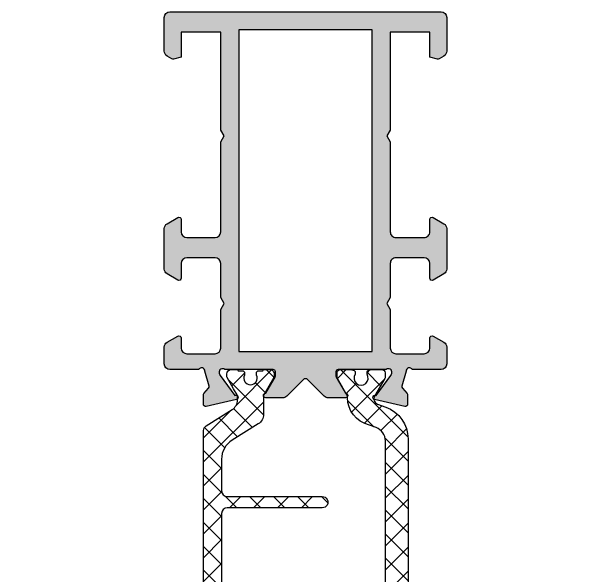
# Model space of a CAD drawing. Header units: millimetres. Extents: x -157 to 4988, y 4688 to 7765.
# Drawn here: x 2460.1 to 2512.1, y 5437.3 to 5487.3 of the extents above; entities that cross this region are included whole.
import ezdxf

# ---------------------------------------------------------------- set-up
doc = ezdxf.new("R2010")
doc.units = ezdxf.units.MM
doc.header["$LTSCALE"] = 0.2
for name, color, linetype in [('REYNAERS', 7, 'Continuous'), ('RI-HATCH-P', 7, 'Continuous'), ('RI-HATCH-PI', 4, 'Continuous'), ('RI-PROFILE', 7, 'Continuous')]:
    doc.layers.add(name, color=color, linetype=linetype)

# ---------------------------------------------------------------- blocks, each defined once
blk = doc.blocks.new('0000891R')
at = {"layer": 'RI-HATCH-PI'}
h = blk.add_hatch(dxfattribs=at)
h.set_pattern_fill('_U', color=256, scale=1.5, angle=45, style=0, double=1, pattern_type=0)
h.set_pattern_definition([(135, (4.344103954132976, -122.700011714492), (1.060660171779821, 1.060660171779821), []), (45.00000000000001, (4.344103954132976, -122.700011714492), (1.060660171779821, -1.060660171779821), [])])
edge = h.paths.add_edge_path()
edge.add_ellipse((2.125002925604406, 0.7499999665176347), major_axis=(-0.4384073337904469, 0.4384073337904469), ratio=0.9999999999999991, start_angle=-167.13661768660666, end_angle=77.13827653110008, ccw=False)
edge.add_line((2.6500092, 0.4201964000000089), (2.650003000573378, 0.2446906980990491))
edge.add_ellipse((2.850003000573338, 0.2446906980990207), major_axis=(-0.1414213562372919, 0.1414213562372919), ratio=0.9999999999999439, start_angle=44.99999999999346, end_angle=124.9652907558765)
edge.add_line((2.815154053965728, 0.04775022252243843), (3.085003000573408, 0))
edge.add_line((3.085003000573408, 0), (3.950012200000032, 0))
edge.add_ellipse((3.950004824124761, 0.2999951758865791), major_axis=(-0.2121286232567758, 0.2121286232567759), ratio=0.9999999999998757, start_angle=135.0014087110595, end_angle=225.0014943196302)
edge.add_line((4.249999999999972, 0.3000030000000322), (4.249999999999943, 0.6863402000000178))
edge.add_ellipse((4.050004958161622, 0.6863332276484471), major_axis=(0.141417850373535, 0.1414178503735349), ratio=0.9999999999997509, start_angle=315.0019974811026, end_angle=345.0000831551669)
edge.add_line((4.223205600000085, 0.7863310000000183), (3.324848857406437, 2.342392257478423))
edge.add_ellipse((3.757865854170205, 2.592384818395203), major_axis=(0.3535533905933043, 0.3535533905933043), ratio=0.9999999999999463, start_angle=65.00065661156702, end_angle=164.9990156733097, ccw=False)
edge.add_line((3.58685039806403, 3.062229168976131), (4.309284603261943, 3.32518309181421))
edge.add_ellipse((3.283191866625145, 6.144249195299778), major_axis=(2.121320343559657, 2.121320343559657), ratio=0.9999999999999907, start_angle=245.0006566115614, end_angle=314.9417521088201)
edge.add_line((6.283190316358599, 6.141199343374865), (6.283190316358599, 25.85861694056655))
edge.add_ellipse((3.283191866625145, 25.85556708864158), major_axis=(2.121320343559633, 2.121320343559633), ratio=0.9999999999999996, start_angle=315.0582478911802, end_angle=384.9993433884386)
edge.add_line((4.309284603261943, 28.67463319212715), (3.58685039806403, 28.93758711496537))
edge.add_ellipse((3.757865854170149, 29.40743146554627), major_axis=(0.3535533905932484, 0.3535533905932484), ratio=0.9999999999999856, start_angle=105.0009843266946, end_angle=204.9993433884395, ccw=False)
edge.add_line((3.324848857406408, 29.65742402646299), (4.223205600000085, 31.21348528394134))
edge.add_ellipse((4.050004958161622, 31.31348305629285), major_axis=(-0.1414178503734422, 0.1414178503734422), ratio=0.9999999999991231, start_angle=194.9999168448633, end_angle=224.9980025189478)
edge.add_line((4.249999999999943, 31.3134760839414), (4.249999999999972, 31.69981328394141))
edge.add_ellipse((3.950004824124818, 31.69982110805489), major_axis=(0.2121286232567191, 0.2121286232567191), ratio=0.9999999999999378, start_angle=314.9985056803662, end_angle=404.9985912889496)
edge.add_line((3.950012200000032, 31.99981628394141), (3.085002925604414, 31.99981628394153))
edge.add_line((3.085002925604414, 31.99981628394153), (2.815153978996733, 31.95206606141909))
edge.add_ellipse((2.8500029256044, 31.75512558584245), major_axis=(0.1414213562373342, 0.1414213562373342), ratio=0.9999999999999578, start_angle=55.03470924413634, end_angle=134.9999999999988)
edge.add_line((2.650002925604383, 31.75512558584245), (2.650009199999971, 31.5796198839414))
edge.add_ellipse((2.125002850635411, 31.24463752474486), major_axis=(0.4403662384004882, 0.4403662384004884), ratio=0.9999999999999984, start_angle=102.45826998552758, end_angle=347.54007116998196, ccw=False)
edge.add_line((1.600006200000024, 31.57963508394135), (1.600002925604429, 31.7553023975031))
edge.add_ellipse((1.40000292560444, 31.7553023975031), major_axis=(-0.1414213562373129, 0.1414213562373129), ratio=0.99999999999979, start_angle=225.000000000006, end_angle=305.0017050834336)
edge.add_line((1.434726699680624, 31.95226498154864), (1.165002925604398, 31.99981628394136))
edge.add_line((1.165002925604398, 31.99981628394136), (0.3000030000000606, 31.99981628394141))
edge.add_ellipse((0.3000027758753845, 31.69981350806603), major_axis=(0.212133997196345, 0.212133997196345), ratio=0.9999999999998731, start_angle=44.99995719573961, end_angle=135.0000428042495)
edge.add_line((0, 31.69981328394141), (0, 31.3134760839414))
edge.add_ellipse((0.200020583640935, 31.31344816985114), major_axis=(-0.1414359124467206, 0.1414359124467207), ratio=0.9999999999998862, start_angle=44.99200402518421, end_angle=74.98941386202915)
edge.add_line((0.02677920000004974, 31.2134698839414), (0.9031524000000104, 29.69554088394136))
edge.add_ellipse((0.7299792969696455, 29.59542776942288), major_axis=(-0.1414417889306418, 0.1414417889306418), ratio=0.9999999999995584, start_angle=226.0053654877001, end_angle=255.0326392440811, ccw=False)
edge.add_line((0.9299774000000411, 29.59893748394137), (0.9299774000000411, 29.51306880485919))
edge.add_ellipse((3.429977399999984, 29.51306880485919), major_axis=(-1.767766952966338, 1.767766952966338), ratio=0.9999999999999991, start_angle=45.00000000000003, end_angle=120.2066623918889)
edge.add_line((2.79164406666672, 27.09593609117644), (3.458443258559726, 26.85327916786576))
edge.add_ellipse((3.030977399999983, 25.67864180264792), major_axis=(-0.8838834764832356, 0.8838834764832356), ratio=0.9999999999999822, start_angle=225.0000000000005, end_angle=295.00289353225185, ccw=False)
edge.add_line((4.28097740000004, 25.67864180264792), (4.280977400000069, 6.315995688615089))
edge.add_ellipse((3.030977399999642, 6.315995688614862), major_axis=(0.883883476483493, 0.883883476483493), ratio=0.9999999999999986, start_angle=244.997106467758, end_angle=315.00000000001035, ccw=False)
edge.add_line((3.458443258559726, 5.14135832339673), (2.79164406666672, 4.903880192765058))
edge.add_ellipse((3.429977400000041, 2.486747479082254), major_axis=(1.767766952966373, 1.767766952966372), ratio=0.9999999999999984, start_angle=59.79333760811222, end_angle=135.0000000000013)
edge.add_line((0.9299774000000411, 2.486747479082197), (0.9299774000000411, 2.400878799999987))
edge.add_ellipse((0.7299792969696739, 2.404388514518473), major_axis=(0.1414417889307248, 0.1414417889307248), ratio=0.9999999999991223, start_angle=284.96736075591974, end_angle=313.9946345122872, ccw=False)
edge.add_line((0.9031524000000388, 2.304275400000023), (0.02677920000004974, 0.7863463999999851))
edge.add_ellipse((0.2000205836412761, 0.6863681140901576), major_axis=(-0.1414359124469196, 0.1414359124469196), ratio=0.9999999999996929, start_angle=15.01058613800456, end_angle=45.00799597479529)
edge.add_line((0, 0.6863402000000178), (0, 0.3000030000000322))
edge.add_ellipse((0.3000027758752992, 0.3000027758752708), major_axis=(0.2121339971962755, 0.2121339971962755), ratio=0.9999999999999606, start_angle=134.9999571957186, end_angle=225.0000428042814)
edge.add_line((0.3000030000000606, 0), (1.165003000573392, 0))
edge.add_line((1.165003000573392, 0), (1.434726774649619, 0.04755130239271921))
edge.add_ellipse((1.400003000573406, 0.2445138864383125), major_axis=(0.141421356237329, 0.141421356237329), ratio=0.9999999999999811, start_angle=234.9982949165663, end_angle=314.9999999999913)
edge.add_line((1.600003000573423, 0.2445138864382841), (1.600006200000053, 0.4201812000000018))
at = {"layer": 'RI-PROFILE'}
blk.add_lwpolyline([(2.6500092, 0.4201964000000089, 1.809161999999916), (1.600006200000053, 0.4201812000000018), (1.600003000573423, 0.2445138864382841, -0.3639786597054346), (1.434726774649619, 0.04755130239271921), (1.165003000573392, 0), (0.3000030000000606, 0, -0.4142139999999351), (0, 0.3000030000000322), (0, 0.6863402000000178, -0.131640999999582), (0.02677920000004974, 0.7863463999999851), (0.9031524000000388, 2.304275400000023, 0.1273370000000361), (0.9299774000000411, 2.400878799999987), (0.9299774000000411, 2.486747479082197, -0.340460208022863), (2.79164406666672, 4.903880192765058), (3.458443258559726, 5.14135832339673, 0.3153126694850805), (4.280977400000097, 6.315995688615089), (4.28097740000004, 25.67864180264792, 0.3153126694850446), (3.458443258559726, 26.85327916786576), (2.79164406666672, 27.09593609117644, -0.3404602080228617), (0.9299774000000411, 29.51306880485919), (0.9299774000000411, 29.59893748394137, 0.1273370000001323), (0.9031524000000104, 29.69554088394136), (0.02677920000004974, 31.2134698839414, -0.1316410000000514), (-2.842170943040401e-14, 31.3134760839414), (0, 31.69981328394141, -0.4142139999997096), (0.3000030000000606, 31.99981628394141), (1.165002925604398, 31.99981628394136), (1.434726699680624, 31.95226498154864, -0.3639786597056057), (1.600002925604429, 31.7553023975031), (1.600006200000024, 31.57963508394135, 1.824303103683519), (2.650009199999971, 31.5796198839414), (2.650002925604383, 31.75512558584245, -0.3637987331448752), (2.815153978996733, 31.95206606141909), (3.085002925604414, 31.99981628394153), (3.950012200000032, 31.99981628394141, -0.4142140000000221), (4.249999999999972, 31.69981328394141), (4.249999999999943, 31.3134760839414, -0.1316439999996899), (4.223205600000085, 31.21348528394134), (3.324848857406408, 29.65742402646299, 0.4662989413617589), (3.58685039806403, 28.93758711496537), (4.309284603261943, 28.67463319212715, -0.3150162412391512), (6.283190316358599, 25.85861694056655), (6.283190316358599, 6.141199343374865, -0.3150162412391485), (4.309284603261943, 3.32518309181421), (3.58685039806403, 3.062229168976131, 0.4662989413617665), (3.324848857406437, 2.342392257478423), (4.223205600000085, 0.7863310000000183, -0.1316439999996991), (4.249999999999943, 0.6863402000000178), (4.249999999999972, 0.3000030000000322, -0.4142139999999777), (3.950012200000032, 0), (3.085003000573408, 0), (2.815154053965728, 0.04775022252243843, -0.3637987331448401), (2.650003000573406, 0.2446906980990491)], format="xyb", close=True, dxfattribs=at)
blk = doc.blocks.new('0000868L')
at = {"layer": 'RI-HATCH-PI'}
h = blk.add_hatch(dxfattribs=at)
h.set_pattern_fill('_USER', color=256, scale=1.5, angle=45, style=0, double=1, pattern_type=0)
h.set_pattern_definition([(45, (-4.344103954132994, -122.7000117144919), (-1.060660171779821, 1.060660171779821), []), (135, (-4.344103954132994, -122.7000117144919), (-1.060660171779821, -1.060660171779821), [])])
edge = h.paths.add_edge_path()
edge.add_arc((-4.183202925604381, 12.75330212208412), 0.5000000000000022, 180, 269.9999999999957)
edge.add_line((-4.183202925604419, 12.25330212208412), (4.224997074396299, 12.25330212208355))
edge.add_arc((4.224997074396267, 11.75330212208355), 0.5, -90.00000000000318, 89.9999999999963, ccw=False)
edge.add_line((4.224997074396239, 11.25330212208355), (-4.183202925604476, 11.25330212208407))
edge.add_arc((-4.183202925604519, 10.75330212208407), 0.4999999999999928, 89.99999999999511, 180)
edge.add_line((-4.683202925604512, 10.75330212208407), (-4.683202925604398, 7.951241797368723))
edge.add_arc((-2.683202925604381, 7.95124179736878), 2.000000000000017, 180.0000000000016, 238.0000000000002)
edge.add_line((-3.743041454070791, 6.255145605055915), (-1.445083661371068, 4.819222208416718))
edge.add_arc((-1.975002925604276, 3.971174112260286), 1.000000000000004, 0, 58.000000000000114, ccw=False)
edge.add_line((-0.9750029256042723, 3.971174112260286), (-0.9750029256042652, 2.38583299143724))
edge.add_arc((-0.675002925604288, 2.38583299143724), 0.2999999999999772, 180, 209.9999999999946)
edge.add_line((-0.9348105467396124, 2.235832991437277), (-0.05179784484750627, 0.7064101280311945))
edge.add_arc((-0.2250029256043966, 0.6064101280312002), 0.1999999999999993, 0, 29.99999999999818, ccw=False)
edge.add_line((-0.02500292560439732, 0.6064101280312002), (-0.02500292560443285, 0.3999999665174414))
edge.add_arc((-0.4250029256044163, 0.3999999665174414), 0.3999999999999835, -90.00000000000631, 0, ccw=False)
edge.add_line((-0.4250029256044598, -3.348253585500061e-08), (-0.9250029256043604, -3.348249322243646e-08))
edge.add_arc((-0.9250029256044563, 0.0999999665175011), 0.0999999999999906, 180, 270.00000000005497, ccw=False)
edge.add_line((-1.025002925604447, 0.0999999665175011), (-1.400002925604454, 0.0999999665175153))
edge.add_arc((-1.400002925604426, 0.2999999665175324), 0.2000000000000171, 179.9999999999959, 269.99999999999187, ccw=False)
edge.add_line((-1.600002925604443, 0.2999999665175466), (-1.600002925604429, 0.4118062350557921))
edge.add_arc((-1.400002925604336, 0.4118062350558063), 0.2000000000000921, 154.9921667653128, 180.0000000000041, ccw=False)
edge.add_arc((-2.125002925604403, 0.7499999665176063), 0.6000000000000046, 334.9921667653111, 449.9999999999952)
edge.add_arc((-2.125002925604389, 0.749999966517592), 0.6000000000000184, 89.99999999999656, 205.0078332346824)
edge.add_arc((-2.850002925604458, 0.4118062350559057), 0.2000000000000319, 0, 25.007833234677207, ccw=False)
edge.add_line((-2.650002925604426, 0.4118062350559057), (-2.65000292560444, 0.2999999665176318))
edge.add_arc((-2.850002925604436, 0.2999999665176318), 0.1999999999999957, -90.00000000000608, 0, ccw=False)
edge.add_line((-2.850002925604457, 0.0999999665176432), (-3.225002925604457, 0.09999996651770005))
edge.add_arc((-3.325002925604466, 0.09999996651770005), 0.1000000000000085, -90, 0, ccw=False)
edge.add_line((-3.325002925604466, -3.348230848132516e-08), (-3.825002925604466, -3.348229427047045e-08))
edge.add_arc((-3.825002925604387, 0.3999999665177398), 0.4000000000000341, 179.9999999999959, 269.9999999999888, ccw=False)
edge.add_line((-4.225002925604421, 0.3999999665177683), (-4.225002925604414, 0.6064101280315413))
edge.add_arc((-4.025002925604463, 0.6064101280315128), 0.1999999999999509, 149.9999999999848, 179.9999999999918, ccw=False)
edge.add_line((-4.198208006361284, 0.7064101280315356), (-3.315195304468958, 2.235832991437022))
edge.add_arc((-3.57500292560423, 2.385832991437056), 0.2999999999999681, 329.9999999999887, 360)
edge.add_line((-3.275002925604262, 2.385832991437056), (-3.275002925604234, 2.696263293918889))
edge.add_arc((-4.275002925604221, 2.696263293918875), 0.9999999999999871, 8.142219984546708e-13, 58.00000000000028)
edge.add_line((-3.745083661371027, 3.544311390075293), (-6.048162557721, 4.983434807433596))
edge.add_arc((-5.783202925604381, 5.40745885551182), 0.5000000000000118, 180, 237.999999999999, ccw=False)
edge.add_line((-6.283202925604392, 5.40745885551182), (-6.283202925604407, 26.59235736146469))
edge.add_arc((-5.783202925604423, 26.59235736146469), 0.4999999999999836, 121.9999999999992, 180, ccw=False)
edge.add_line((-6.048162557721007, 27.01638140954289), (-3.745083661371034, 28.45550482690113))
edge.add_arc((-4.275002925604255, 29.30355292305758), 1.000000000000021, 302.0000000000001, 360)
edge.add_line((-3.275002925604234, 29.30355292305758), (-3.275002925604262, 29.61398322553943))
edge.add_arc((-3.575002925604231, 29.61398322553943), 0.2999999999999683, 0, 30.00000000001125)
edge.add_line((-3.315195304468958, 29.76398322553946), (-3.625002925604313, 30.30058576591769))
edge.add_line((-3.625002925604313, 30.30058576591769), (-4.198208006361284, 31.29340608894496))
edge.add_arc((-4.025002925604404, 31.39340608894496), 0.1999999999999968, 179.9999999999918, 209.9999999999996, ccw=False)
edge.add_line((-4.2250029256044, 31.39340608894499), (-4.225002925604421, 31.59981625045874))
edge.add_arc((-3.82500292560443, 31.59981625045872), 0.3999999999999915, 90.00000000000512, 179.9999999999959, ccw=False)
edge.add_line((-3.825002925604466, 31.99981625045872), (-3.325002925604466, 31.99981625045878))
edge.add_arc((-3.325002925604448, 31.89981625045878), 0.09999999999998366, 1.63140612130519e-11, 90.00000000001017, ccw=False)
edge.add_line((-3.225002925604464, 31.89981625045881), (-2.850002925604457, 31.89981625045881))
edge.add_arc((-2.850002925604436, 31.69981625045882), 0.1999999999999957, 0, 90.00000000000608, ccw=False)
edge.add_line((-2.65000292560444, 31.69981625045882), (-2.650002925604426, 31.58800998192056))
edge.add_arc((-2.850002925604429, 31.58800998192059), 0.2000000000000033, 334.99216676531483, 359.99999999999187, ccw=False)
edge.add_arc((-2.125002925604392, 31.24981625045889), 0.6000000000000208, 154.9921667653178, 270.0000000000041)
edge.add_arc((-2.125002925604414, 31.24981625045886), 0.6000000000000069, 270.0000000000063, 385.0078332346915)
edge.add_arc((-1.400002925604408, 31.58800998192065), 0.200000000000021, 179.9999999999918, 205.007833234683, ccw=False)
edge.add_line((-1.600002925604429, 31.58800998192068), (-1.600002925604443, 31.69981625045894))
edge.add_arc((-1.400002925604447, 31.69981625045894), 0.1999999999999957, 90.00000000000199, 180, ccw=False)
edge.add_line((-1.400002925604454, 31.89981625045893), (-1.025002925604447, 31.89981625045898))
edge.add_arc((-0.9250029256044989, 31.89981625045895), 0.09999999999994813, 89.99999999992059, 179.9999999999837, ccw=False)
edge.add_line((-0.9250029256043604, 31.99981625045889), (-0.4250029256044598, 31.99981625045901))
edge.add_arc((-0.4250029256044137, 31.59981625045903), 0.3999999999999879, 0, 90.00000000000671, ccw=False)
edge.add_line((-0.02500292560442574, 31.59981625045903), (-0.02500292560439732, 31.39340608894527))
edge.add_arc((-0.2250029256044517, 31.39340608894527), 0.2000000000000544, -29.999999999997897, 0, ccw=False)
edge.add_line((-0.05179784484750982, 31.29340608894525), (-0.9348105467396053, 29.76398322553918))
edge.add_arc((-0.6750029256042587, 29.6139832255392), 0.3000000000000065, 150.0000000000052, 180)
edge.add_line((-0.9750029256042652, 29.6139832255392), (-0.9750029256042865, 28.0286421047161))
edge.add_arc((-1.975002925604199, 28.02864210471616), 0.9999999999999125, 301.99999999999693, 359.99999999999676, ccw=False)
edge.add_line((-1.445083661371079, 27.18059400855977), (-3.743041454070763, 25.74467061192054))
edge.add_arc((-2.683202925604365, 24.04857441960765), 2.000000000000026, 121.9999999999991, 180)
edge.add_line((-4.683202925604391, 24.04857441960765), (-4.683202925604398, 21.249362693398))
edge.add_arc((-4.183202925604398, 21.249362693398), 0.5000000000000003, 180, 269.9999999999967)
edge.add_line((-4.183202925604427, 20.749362693398), (4.224997074396295, 20.74936269339749))
edge.add_arc((4.224997074396267, 20.24936269339749), 0.5, -90.0000000000037, 89.99999999999682, ccw=False)
edge.add_line((4.224997074396235, 19.74936269339749), (-4.183202925604476, 19.749362693398))
edge.add_arc((-4.183202925604514, 19.249362693398), 0.4999999999999977, 89.99999999999568, 180)
edge.add_line((-4.683202925604512, 19.249362693398), (-4.683202925604384, 12.75330212208412))
at = {"layer": 'RI-PROFILE'}
blk.add_lwpolyline([(-4.683202925604384, 12.75330212208412, 0.4142135623730716), (-4.183202925604419, 12.25330212208412), (4.224997074396299, 12.25330212208355, -0.9999999999999963), (4.224997074396239, 11.25330212208355), (-4.183202925604476, 11.25330212208407, 0.4142135623731243), (-4.683202925604512, 10.75330212208407), (-4.683202925604398, 7.951241797368723, 0.2586175843558832), (-3.743041454070791, 6.255145605055915), (-1.445083661371068, 4.819222208416718, -0.2586175843558911), (-0.9750029256042723, 3.971174112260286), (-0.9750029256042652, 2.38583299143724, 0.1316524975873713), (-0.9348105467396124, 2.235832991437277), (-0.05179784484750627, 0.7064101280311945, -0.1316524975873879), (-0.02500292560439732, 0.6064101280312002), (-0.02500292560443285, 0.3999999665174414, -0.4142135623731221), (-0.4250029256044598, -3.348253585500061e-08), (-0.9250029256043604, -3.348249322243646e-08, -0.4142135623733874), (-1.025002925604447, 0.0999999665175011), (-1.400002925604454, 0.0999999665175153, -0.4142135623730742), (-1.600002925604443, 0.2999999665175466), (-1.600002925604429, 0.4118062350557921, -0.109552400694139), (-1.581252925604417, 0.4963546679212811, 0.5486632536580998), (-2.125002925604353, 1.349999966517615, 0.5486632536581095), (-2.668752925604416, 0.4963546679213238, -0.1095524006940769), (-2.650002925604426, 0.4118062350559057), (-2.65000292560444, 0.2999999665176318, -0.4142135623731159), (-2.850002925604457, 0.0999999665176432), (-3.225002925604457, 0.09999996651770005, -0.414213562373095), (-3.325002925604466, -3.348230848132516e-08), (-3.825002925604466, -3.348229427047045e-08, -0.4142135623730586), (-4.225002925604421, 0.3999999665177683), (-4.225002925604414, 0.6064101280315413, -0.1316524975874282), (-4.198208006361284, 0.7064101280315356), (-3.315195304468958, 2.235832991437022, 0.1316524975874454), (-3.275002925604262, 2.385832991437056), (-3.275002925604234, 2.696263293918889, 0.2586175843558879), (-3.745083661371027, 3.544311390075293), (-6.048162557721, 4.983434807433596, -0.2586175843558874), (-6.283202925604392, 5.40745885551182), (-6.283202925604407, 26.59235736146469, -0.2586175843558911), (-6.048162557721007, 27.01638140954289), (-3.745083661371034, 28.45550482690113, 0.2586175843558903), (-3.275002925604234, 29.30355292305758), (-3.275002925604262, 29.61398322553943, 0.1316524975874453), (-3.315195304468958, 29.76398322553946), (-3.625002925604313, 30.30058576591769), (-4.198208006361284, 31.29340608894496, -0.1316524975874282), (-4.2250029256044, 31.39340608894499), (-4.225002925604421, 31.59981625045874, -0.4142135623730586), (-3.825002925604466, 31.99981625045872), (-3.325002925604466, 31.99981625045878, -0.414213562373095), (-3.225002925604464, 31.89981625045881), (-2.850002925604457, 31.89981625045881, -0.4142135623731159), (-2.65000292560444, 31.69981625045882), (-2.650002925604426, 31.58800998192056, -0.1095524006940769), (-2.668752925604423, 31.50346154905516, 0.548663253658111), (-2.125002925604349, 30.64981625045887, 0.5486632536580986), (-1.581252925604431, 31.50346154905522, -0.109552400694139), (-1.600002925604429, 31.58800998192068), (-1.600002925604443, 31.69981625045894, -0.4142135623730742), (-1.400002925604454, 31.89981625045893), (-1.025002925604447, 31.89981625045898, -0.4142135623733874), (-0.9250029256043604, 31.99981625045889), (-0.4250029256044598, 31.99981625045901, -0.4142135623731211), (-0.02500292560442574, 31.59981625045903), (-0.02500292560439732, 31.39340608894527, -0.131652497587388), (-0.05179784484750982, 31.29340608894525), (-0.9348105467396053, 29.76398322553918, 0.1316524975873717), (-0.9750029256042652, 29.6139832255392), (-0.9750029256042865, 28.0286421047161, -0.258617584355891), (-1.445083661371079, 27.18059400855977), (-3.743041454070763, 25.74467061192054, 0.2586175843558948), (-4.683202925604391, 24.04857441960765), (-4.683202925604398, 21.249362693398, 0.414213562373078), (-4.183202925604427, 20.749362693398), (4.224997074396295, 20.74936269339749, -1.000000000000004), (4.224997074396235, 19.74936269339749), (-4.183202925604476, 19.749362693398, 0.4142135623731186), (-4.683202925604512, 19.249362693398)], format="xyb", close=True, dxfattribs=at)
blk = doc.blocks.new('4I30220')
at = {"layer": 'RI-PROFILE'}
blk.add_lwpolyline([(15.16928088923814, 28.20706202579885, -0.2679491924312126), (14.91928088923791, 27.77404932390607), (14.49102478275879, 27.52679554554845, -0.1989123673802764), (14.33926097373913, 27.50681546104784), (13.66928088923785, 27.686336083637), (13.66928088923785, 29.90000062630543), (10.16928088923495, 29.90000062630543), (10.16928088923495, 21.22188412548775), (9.867971310496756, 20.70000062630533), (10.16928088923495, 20.17811712712324), (10.16928088923495, 12.20000062630589, 0.4142135623731283), (10.66928088923547, 11.70000062630589), (13.1692808892378, 11.70000062630595, 0.4142135623731283), (13.66928088923785, 12.20000062630601), (13.66928088923785, 13.30000062630751, -0.5773502691893739), (13.9692808892365, 13.47320570706376), (14.91928088923774, 12.92472295133376, -0.2679491924312944), (15.16928088923808, 12.49171024944116), (15.16928088923814, 8.90829100317103, -0.2679491924311995), (14.91928088923791, 8.475278301278706), (13.96928088923787, 7.926795545548885, -0.577350269189413), (13.66928088923791, 8.10000062630587), (13.66928088923785, 9.400000626306394, 0.4142135623730617), (13.16928088923785, 9.900000626306337), (10.66985740028341, 9.900000626306337, 0.414213562373095), (10.1692808892349, 9.39942411525783), (10.16928088923495, 6.36955007866527), (9.869299502640416, 5.849967075757888), (10.16928088923495, 5.330384072850791), (10.16928088923495, 1.900000626305939, 0.414213562372962), (10.66928088923495, 1.400000626305996), (13.16928088923495, 1.400000626305996, 0.414213562373095), (13.66928088923495, 1.900000626305996), (13.66928088923785, 2.800000626305746, -0.577350269189413), (13.96928088923781, 2.973205707062732), (14.91928088923768, 2.424722951333479, -0.267949192431329), (15.16928088923808, 1.9917102494407), (15.16928088923814, 0.4999998843095455, -0.414213562373095), (14.66928100492859, 0), (12.12908904318417, -2.775557561562891e-17, 0.7673283988509781), (11.56928088924118, -0.1499990771460489), (11.20384764775206, -1.458283285966897, 0.2631925988219492), (11.24643687405627, -1.65053624335916), (11.65750139214676, -2.107363145651716, -0.1852564082015682), (11.70882966725832, -2.241141762099129), (11.70882966726019, -3.065471715991802, -0.4796563285022802), (11.46554174447267, -3.260730917416273), (8.786252175229292, -2.666746720242345, -1.178331541209015), (8.93320695228703, -2.300451898764455), (10.22281755842594, -0.5254551760220201, 0.08309359224688759), (10.25227511074323, -0.4663724665086586), (10.30096420290981, -0.3071176219039913, 0.7673269879765079), (9.80947326810346, 0), (5.563266544476107, 0, 0.4142135623731367), (5.363266544476033, -0.2000000000000455), (5.363266544476062, -0.5735167409278573, 0.1316524975872901), (5.390061463719064, -0.6735167409275391), (6.213641957339433, -2.100000000001671, -0.9999999999999999), (6.213641957340172, -2.500000000001762), (4.688937191326346, -2.500000000001762, -0.1989123673797251), (4.335383800735741, -2.353553390596119), (2.881412923590943, -0.8995825134509232, 0.4142135623730165), (2.457148854878909, -0.8995825134508664), (1.003177977734282, -2.353553390595096, -0.1989123673796222), (0.6496245871410906, -2.500000000001762), (-0.8503754128638263, -2.500000000001762, -1.000000000000071), (-0.8503754128627747, -2.100000000001671), (-0.02679491924300242, -0.6735167409275392, 0.1316524975872705), (5.684341886080801e-14, -0.5735167409278006), (2.842170943040401e-14, -0.2000000000000455, 0.414213562373095), (-0.2000000000000171, 0), (-4.470911489630766, -2.775557561562891e-17, 0.7673269879764699), (-4.962402424436982, -0.3071176219039498), (-4.913713332270271, -0.4663724665090518, 0.08309359224693476), (-4.884255779953004, -0.5254551760223043), (-3.594645173811314, -2.300451898764423, -1.178331541119579), (-3.447690396780469, -2.666746720258559), (-6.126979966003262, -3.260730917417278, -0.4796563285018605), (-6.370267888789932, -3.06547171599219), (-6.370267888786248, -2.241141762099437, -0.1852564082011266), (-6.318939613674623, -2.1073631456526), (-5.907875095584049, -1.650536243360136, 0.2631925988220878), (-5.865285869279659, -1.458283285967402), (-6.230719110769002, -0.1499990767676422, 0.7673283994295703), (-6.790527264930688, 0), (-9.330719110764619, 0, -0.4142135623731283), (-9.83071911076442, 0.4999999999998295), (-9.830719110764448, 1.991710249439848, -0.2679491924311962), (-9.580719110764221, 2.424722951332342), (-8.630719110764232, 2.973205707062107, -0.5773502691888592), (-8.330719110765102, 2.800000626305973), (-8.330719110765102, 1.900000626305996, 0.414213562373095), (-7.830719110765131, 1.400000626306053), (-5.330719110764306, 1.400000626306053, 0.414213562373095), (-4.830719110764534, 1.900000626305825), (-4.830719110764505, 5.330385384010924), (-4.530737742087837, 5.849968355883789), (-4.830719110764534, 6.369551327756255), (-4.830719110764534, 9.399235472030057, 0.4142135623731116), (-5.331484265040444, 9.900000626305939), (-7.830719110765102, 9.900000626305939, 0.4142135623727621), (-8.330719110764534, 9.400000626305939), (-8.330719110765017, 8.100000626306496, -0.5773502691895178), (-8.630719110764687, 7.926795545549737), (-9.58071911076405, 8.475278301278763, -0.2679491924312885), (-9.830719110764392, 8.908291003171257), (-9.83071911076442, 12.4917102494407, -0.267949192431204), (-9.58071911076425, 12.92472295133302), (-8.630719110763778, 13.47320570706313, -0.5773502691896821), (-8.330719110765074, 13.30000062630694), (-8.330719110765074, 12.20000062630606, 0.4142135623730617), (-7.830719110765017, 11.70000062630595), (-5.330719110764534, 11.70000062630589, 0.414213562373095), (-4.830719110764534, 12.20000062630589), (-4.830719110764534, 20.18038538403607), (-4.530719110765574, 20.70000062630567), (-4.830719110764534, 21.21961586857492), (-4.830719110764534, 29.90000062630531), (-8.330719110765102, 29.90000062630531), (-8.330719110765102, 27.68633608363825), (-9.000699195265724, 27.50681546104829, -0.1989123673805236), (-9.152463004285181, 27.52679554554874), (-9.580719110764079, 27.77404932390607, -0.2679491924312868), (-9.830719110764477, 28.20706202579856), (-9.830719110764534, 31.20000062630561, -0.4142135623730618), (-9.330719110764448, 31.70000062630567), (14.66928088923814, 31.70000062630561, -0.414213562373095), (15.16928088923814, 31.20000062630561)], format="xyb", close=True, dxfattribs=at)
blk.add_lwpolyline([(-3.23071911076417, 1.600000626305871), (8.569280889235557, 1.600000626305871), (8.569280889235557, 30.10000062630576), (-3.230719110764625, 30.10000062630576)], close=True, dxfattribs=at)
blk = doc.blocks.new('4E30220')
at = {"layer": 'RI-PROFILE'}
for points in [[(8.897253082904406, 8.683389027036725), (8.604467042641609, 10.00406150860451, -0.2423027938866068), (8.651054519176803, 10.18112804783959), (9.062119037265127, 10.63795495013369, 0.1852564082008397), (9.113447312376827, 10.77173356658045), (9.113447312376827, 11.59606352047308, 0.4796563285018856), (8.870159389589169, 11.7913227218971), (6.1908698203464, 11.19733852472143, 1.238133787185489), (6.353943773026351, 10.84191906903928), (7.6281928107203, 9.05548780389313, -0.08089726197156284), (7.656630658240836, 8.997821553695928), (7.705581848033269, 8.837709426385345, -0.8925341243873715), (7.158882800112458, 8.599997914963154), (2.893985664535371, 8.599997914963154, -0.4142132474811617), (2.693985664535496, 8.7999976999414), (2.693985216849292, 9.216407870759838, -0.1316524975736462), (2.720780028582062, 9.316407899569185), (3.519594506771121, 10.69999859686973, 0.9999976386623669), (3.519595021262951, 11.09999859686843), (2.019654833832369, 11.09999698426984, 0.1989120879680397), (1.666101980793435, 10.9535503748634), (0.2121320343513347, 9.499580428421325, -0.414213562373095), (-0.2121320343606428, 9.499580428421325), (-1.666102007363122, 10.95355040142385, 0.1989120879680884), (-2.019654860402056, 11.09999701083026), (-3.49489025526583, 11.09999859686852, 0.9999976386623667), (-3.494889740773999, 10.69999859686988), (-2.696075262584941, 9.31640789956927, -0.1316524975736462), (-2.66928045085217, 9.216407870759923), (-2.669280898538375, 8.799997699948676, -0.4142132474806623), (-2.869280898537909, 8.59999791497043), (-7.134178034115223, 8.599997914963126, -0.8925341243811423), (-7.680877082037284, 8.837709426381565), (-7.631925892246329, 8.997821553693399, -0.08089726197639178), (-7.603488044724372, 9.055487803894096), (-6.329239007010983, 10.84191906902649, 1.238133787113861), (-6.166165054348653, 11.19733852472325), (-8.845454623591191, 11.79132272189983, 0.4796563285017052), (-9.088742546379077, 11.59606352047581), (-9.088742546379077, 10.77173356658318, 0.1852564082028666), (-9.037414271267888, 10.63795495013457), (-8.62634975318019, 10.18112804784221, -0.2423027938862049), (-8.579762276644882, 10.00406150860675), (-8.90000000001373, 8.559562486615107), (-8.90000000001373, 7.282841620817329, 0.3178363337604284), (-8.700000000012377, 6.999997914967715), (-8.700000000006181, 6.299978696350998, 0.4142135623730953), (-8.400000000006003, 5.999978696351725), (-7.800000966027255, 5.999978696351725), (-7.800000966067273, 3.099997914856889, -0.4142135623685665), (-8.300000966066364, 2.59999791486371), (-8.800000966073636, 2.599997914862346), (-8.800000966074546, 1.599997914858253), (-11.62200075799137, 1.599997914858253), (-12.20000000004074, 1.266289896869242), (-12.77799924209102, 1.599997914858253), (-17.30000000004202, 1.599997914853706), (-17.30000000004292, 2.599997914853706), (-17.80000000003565, 2.599997914851887, -0.4142135623776236), (-18.30000000003747, 3.099997914857799), (-18.30000000000473, 5.999997914951571), (-17.40000000000418, 5.999997914951571), (-17.40000000000418, 6.699997914951389, 0.414213562373095), (-17.70000000000436, 6.999997914951571), (-19.90000000000418, 6.999997914951571, 0.414213562373428), (-20.30000000000473, 6.59999791495148), (-20.30000000000473, 6.199997914950025), (-19.30000000000473, 6.199997914951389), (-19.30000000000473, 2.099997914951476, -0.414213562373095), (-19.80000000000473, 1.599997914951476), (-24.30000000000473, 1.599997914851436, -0.414213562373095), (-24.80000000000473, 2.099997914851436), (-24.79999999999563, 6.199997914951389), (-23.80000000000291, 6.199997914946842), (-23.79999999999563, 6.599997914950116, 0.4142135623817526), (-24.20000000000254, 6.999997914947024), (-25.49999999999545, 6.999997914951571, 0.4142135623693656), (-25.99999999999545, 6.499997914948842), (-26.00000018840273, 0.5000000000000071, 0.414213562373095), (-25.50000018840273, 7.105427357601002e-15), (25.50000018840274, -3.552713678800501e-15, 0.414213562373095), (26.00000018840274, 0.4999999999999964), (25.99999999999547, 6.499997914948828, 0.414213562369632), (25.49999999999547, 6.999997914952012), (24.20000000000256, 6.999997914947009, 0.414213562373761), (23.80000000000474, 6.599997914950102), (23.80000000000292, 6.199997914946827), (24.79999999999565, 6.199997914951375), (24.80000000000473, 2.099997914851425, -0.414213562373095), (24.30000000000473, 1.599997914851425), (19.80000000000473, 1.599997914951469, -0.414213562373095), (19.30000000000473, 2.099997914951469), (19.30000000000474, 6.199997914951375), (20.30000000000474, 6.199997914950011), (20.29999999999655, 6.599997914950102, 0.4142135623677674), (19.90000000000419, 6.999997914951557), (17.70000000000437, 6.999997914951557, 0.4142135623730949), (17.4000000000051, 6.699997914951375), (17.40000000000419, 5.999997914951557), (18.30000000000474, 5.999997914951557), (18.30000000003747, 3.099997914857791, -0.4142135623776236), (17.80000000003565, 2.59999791485188), (17.30000000004293, 2.599997914853699), (17.30000000004202, 1.599997914853699), (12.77799924209103, 1.59999791485825), (12.20000000004075, 1.266289896869239), (11.62200075799137, 1.59999791485825), (8.800000966074549, 1.59999791485825), (8.80000096607364, 2.599997914862342), (8.300000966066364, 2.599997914863707, -0.4142135623685665), (7.800000966067273, 3.099997914856885), (7.800000966027262, 5.999978696351718), (8.40000000000618, 5.999978696351718, 0.4142135087842653), (8.700000000006192, 6.299978641462559), (8.700000065099125, 7.000698328786029, 0.3151604687716147), (8.897253082904406, 7.282555760602492)], [(5.700000966047355, 1.599999999999909), (-5.700000966047355, 1.599999999999913, -0.414213562373095), (-6.200000966047355, 2.099999999999913), (-6.200000966047355, 6.499997914968397, -0.414213562373095), (-5.700000966047355, 6.999997914968397), (5.700000966047362, 6.99999791496839, -0.414213562373095), (6.200000966047362, 6.49999791496839), (6.200000966047355, 2.099999999999909, -0.414213562373095)]]:
    blk.add_lwpolyline(points, format="xyb", close=True, dxfattribs=at)
blk = doc.blocks.new('4030220B')
for name, p in [('4I30220', (-2.669280898538251, 40.59999791497047)), ('0000868L', (-2.744277972933833, 8.599997914970475)), ('0000891R', (2.793985645937976, 8.599997914970418)), ('4E30220', (1.740829702612245e-13, -3.552713678800501e-15))]:
    blk.add_blockref(name, p)
blk = doc.blocks.new('4030220')
at = {"layer": 'RI-HATCH-P'}
h = blk.add_hatch(color=256, dxfattribs=at)
h.dxf.hatch_style = 1
edge = h.paths.add_edge_path()
edge.add_line((8.897253082904754, 8.68338902703672), (8.604467042641957, 10.0040615086045))
edge.add_arc((8.799726244065724, 10.0473494313922), 0.1999999999998016, 138.01831025628, 192.5000000000348, ccw=False)
edge.add_line((8.651054519177151, 10.18112804783959), (9.062119037265475, 10.63795495013368))
edge.add_arc((8.913447312377357, 10.7717335665816), 0.1999999999998183, 318.0183102560801, 359.9999999996688)
edge.add_line((9.113447312377176, 10.77173356658045), (9.113447312377176, 11.59606352047308))
edge.add_arc((8.91344731237713, 11.59606352047307), 0.2000000000000455, 1.526666247102141e-12, 102.4999999999953)
edge.add_line((8.870159389589517, 11.7913227218971), (6.190869820346748, 11.19733852472143))
edge.add_arc((6.234157743134801, 11.00207932329566), 0.2000000000018299, 102.5000000000108, 306.7933136088755)
edge.add_line((6.3539437730267, 10.84191906903927), (7.628192810720648, 9.055487803893124))
edge.add_arc((7.465369707048481, 8.939347212752722), 0.1999999999996984, 16.999999999623185, 35.499999999433214, ccw=False)
edge.add_line((7.656630658241184, 8.997821553695923), (7.705581848033617, 8.83770942638534))
edge.add_arc((7.41869042124479, 8.749997914968695), 0.2999999999998686, -149.99999999876292, 16.999999999972488, ccw=False)
edge.add_line((7.158882800112806, 8.599997914963149), (2.89398566453572, 8.599997914963149))
edge.add_arc((2.893985664535691, 8.799997914963111), 0.199999999999962, 180.0000615991841, 270.00000000000813, ccw=False)
edge.add_line((2.693985664535845, 8.799997699941395), (2.69398521684964, 9.216407870759832))
edge.add_arc((2.893985216873617, 9.216408085776129), 0.2000000000240921, 150.0000616007286, 180.0000615976315, ccw=False)
edge.add_line((2.720780028582411, 9.31640789956918), (3.519594506771469, 10.69999859686973))
edge.add_arc((3.5195942917493, 10.89999859686968), 0.2000000000000722, 270.0000615993139, 449.9997910096337)
edge.add_line((3.519595021263299, 11.09999859686843), (2.019654833832718, 11.09999698426983))
edge.add_arc((2.019655371387046, 10.59999698427014), 0.4999999999999798, 90.00006159918853, 135.0000000000009)
edge.add_line((1.666101980793783, 10.95355037486339), (0.2121320343516828, 9.49958042842132))
edge.add_arc((-4.305888978706207e-12, 9.711712462777308), 0.3000000000000346, 225, 315, ccw=False)
edge.add_line((-0.2121320343602946, 9.49958042842132), (-1.666102007362781, 10.95355040142385))
edge.add_arc((-2.019655397955972, 10.59999701083069), 0.4999999999998571, 44.99999999999698, 89.99993840081962)
edge.add_line((-2.019654860401715, 11.09999701083026), (-3.494890255265489, 11.09999859686851))
edge.add_arc((-3.494889525751489, 10.8999985968698), 0.2000000000000437, 90.00020899036632, 269.9999384006861)
edge.add_line((-3.494889740773658, 10.69999859686987), (-2.6960752625846, 9.316407899569265))
edge.add_arc((-2.869280450875806, 9.216408085776214), 0.2000000000240926, -6.159763148616548e-05, 29.9999383992714, ccw=False)
edge.add_line((-2.669280450851829, 9.216407870759918), (-2.669280898538034, 8.79999769994867))
edge.add_arc((-2.86928089853788, 8.799997914970387), 0.1999999999999621, 270.0000000000896, 359.99993840081584, ccw=False)
edge.add_line((-2.869280898537568, 8.599997914970425), (-7.134178034114882, 8.59999791496312))
edge.add_arc((-7.393985655246865, 8.749997914968782), 0.2999999999999313, 163.0000000008037, 329.9999999987438, ccw=False)
edge.add_line((-7.680877082036943, 8.83770942638156), (-7.631925892245988, 8.997821553693393))
edge.add_arc((-7.440664941052546, 8.939347212752857), 0.1999999999996258, 144.5000000002594, 163.0000000011687, ccw=False)
edge.add_line((-7.603488044724031, 9.05548780389409), (-6.329239007010642, 10.84191906902648))
edge.add_arc((-6.209452977136507, 11.0020793232969), 0.2000000000024268, 233.2066863976063, 437.4999999999856)
edge.add_line((-6.166165054348312, 11.19733852472324), (-8.845454623590854, 11.79132272189983))
edge.add_arc((-8.888742546378538, 11.59606352047565), 0.2000000000001995, 77.49999999999409, 179.9999999999557)
edge.add_line((-9.08874254637874, 11.5960635204758), (-9.08874254637874, 10.77173356658317))
edge.add_arc((-8.888742546378808, 10.77173356658196), 0.1999999999999318, 179.9999999996514, 221.9816897436881)
edge.add_line((-9.03741427126755, 10.63795495013457), (-8.626349753179852, 10.1811280478422))
edge.add_arc((-8.77502147806905, 10.04734943139444), 0.2000000000005202, -12.499999999986585, 41.98168974368082, ccw=False)
edge.add_line((-8.579762276644544, 10.00406150860675), (-8.900000000013392, 8.559562486615102))
edge.add_line((-8.900000000013392, 8.559562486615102), (-8.900000000013392, 7.282841620817324))
edge.add_arc((-8.599998595166483, 7.282841620817837), 0.3000014048469097, 180.000000000098, 250.5285896455715)
edge.add_line((-8.70000000001204, 6.999997914967709), (-8.700000000005844, 6.299978696350992))
edge.add_arc((-8.400000000006116, 6.299978696351447), 0.2999999999997272, 180.0000000000869, 270.0000000000868)
edge.add_line((-8.400000000005662, 5.99997869635172), (-7.800000966026914, 5.99997869635172))
edge.add_line((-7.800000966026914, 5.99997869635172), (-7.800000966066932, 3.099997914856884))
edge.add_arc((-8.300000966066932, 3.099997914863705), 0.5, 270.00000000010425, 359.99999999921835, ccw=False)
edge.add_line((-8.300000966066023, 2.599997914863705), (-8.800000966073299, 2.599997914862341))
edge.add_line((-8.800000966073299, 2.599997914862341), (-8.800000966074208, 1.599997914858248))
edge.add_line((-8.800000966074208, 1.599997914858248), (-11.62200075799103, 1.599997914858248))
edge.add_line((-11.62200075799103, 1.599997914858248), (-12.2000000000404, 1.266289896869237))
edge.add_line((-12.2000000000404, 1.266289896869237), (-12.77799924209069, 1.599997914858248))
edge.add_line((-12.77799924209069, 1.599997914858248), (-17.30000000004168, 1.5999979148537))
edge.add_line((-17.30000000004168, 1.5999979148537), (-17.30000000004259, 2.5999979148537))
edge.add_line((-17.30000000004259, 2.5999979148537), (-17.80000000003531, 2.599997914851881))
edge.add_arc((-17.80000000003713, 3.099997914851881), 0.5, 179.9999999993226, 270.00000000020844, ccw=False)
edge.add_line((-18.30000000003713, 3.099997914857793), (-18.30000000000439, 5.999997914951566))
edge.add_line((-18.30000000000439, 5.999997914951566), (-17.40000000000384, 5.999997914951566))
edge.add_line((-17.40000000000384, 5.999997914951566), (-17.40000000000384, 6.699997914951384))
edge.add_arc((-17.70000000000402, 6.699997914951384), 0.3000000000001819, 0, 90)
edge.add_line((-17.70000000000402, 6.999997914951566), (-19.90000000000384, 6.999997914951566))
edge.add_arc((-19.9000000000043, 6.599997914951475), 0.4000000000000909, 89.99999999993486, 180)
edge.add_line((-20.30000000000439, 6.599997914951475), (-20.30000000000439, 6.19999791495002))
edge.add_line((-20.30000000000439, 6.19999791495002), (-19.30000000000439, 6.199997914951384))
edge.add_line((-19.30000000000439, 6.199997914951384), (-19.30000000000439, 2.099997914951471))
edge.add_arc((-19.80000000000439, 2.099997914951471), 0.5, -90, 0, ccw=False)
edge.add_line((-19.80000000000439, 1.599997914951471), (-24.30000000000439, 1.59999791485143))
edge.add_arc((-24.30000000000439, 2.09999791485143), 0.5, 180, 270, ccw=False)
edge.add_line((-24.80000000000439, 2.09999791485143), (-24.79999999999529, 6.199997914951384))
edge.add_line((-24.79999999999529, 6.199997914951384), (-23.80000000000257, 6.199997914946836))
edge.add_line((-23.80000000000257, 6.199997914946836), (-23.79999999999529, 6.59999791495011))
edge.add_arc((-24.19999999999129, 6.59999791495102), 0.3999999999959982, 359.9999999998697, 450.0000000015633)
edge.add_line((-24.20000000000221, 6.999997914947018), (-25.49999999999511, 6.999997914951566))
edge.add_arc((-25.49999999999056, 6.499997914947018), 0.5000000000045475, 90.0000000005211, 179.9999999997916)
edge.add_line((-25.99999999999511, 6.499997914948837), (-26.0000001884024, 0.5000000000000018))
edge.add_arc((-25.5000001884024, 0.5000000000000018), 0.5, 180, 270)
edge.add_line((-25.5000001884024, 1.77635683940025e-15), (25.50000018840308, -8.881784197001252e-15))
edge.add_arc((25.50000018840308, 0.4999999999999911), 0.5, 270, 360)
edge.add_line((26.00000018840308, 0.4999999999999911), (25.99999999999581, 6.499997914948823))
edge.add_arc((25.49999999999126, 6.499997914947459), 0.5000000000045475, 1.56330623701873e-10, 89.9999999994789)
edge.add_line((25.49999999999581, 6.999997914952006), (24.2000000000029, 6.999997914947004))
edge.add_arc((24.20000000000199, 6.599997914950096), 0.3999999999969077, 89.99999999986973, 180)
edge.add_line((23.80000000000508, 6.599997914950096), (23.80000000000327, 6.199997914946822))
edge.add_line((23.80000000000327, 6.199997914946822), (24.79999999999599, 6.19999791495137))
edge.add_line((24.79999999999599, 6.19999791495137), (24.80000000000507, 2.09999791485142))
edge.add_arc((24.30000000000507, 2.09999791485142), 0.5, -90, 0, ccw=False)
edge.add_line((24.30000000000507, 1.59999791485142), (19.80000000000507, 1.599997914951464))
edge.add_arc((19.80000000000507, 2.099997914951464), 0.5, 180, 270, ccw=False)
edge.add_line((19.30000000000507, 2.099997914951464), (19.30000000000508, 6.19999791495137))
edge.add_line((19.30000000000508, 6.19999791495137), (20.30000000000508, 6.199997914950005))
edge.add_line((20.30000000000508, 6.199997914950005), (20.2999999999969, 6.599997914950096))
edge.add_arc((19.89999999999635, 6.599997914951006), 0.4000000000005457, 359.9999999998697, 449.9999999988275)
edge.add_line((19.90000000000454, 6.999997914951551), (17.70000000000472, 6.999997914951551))
edge.add_arc((17.70000000000518, 6.699997914951824), 0.2999999999997272, 90.00000000008686, 180.0000000000869)
edge.add_line((17.40000000000545, 6.69999791495137), (17.40000000000454, 5.999997914951551))
edge.add_line((17.40000000000454, 5.999997914951551), (18.30000000000508, 5.999997914951551))
edge.add_line((18.30000000000508, 5.999997914951551), (18.30000000003781, 3.099997914857786))
edge.add_arc((17.80000000003781, 3.099997914851874), 0.5, -90.00000000020839, 6.774030225642491e-10, ccw=False)
edge.add_line((17.80000000003599, 2.599997914851874), (17.30000000004327, 2.599997914853693))
edge.add_line((17.30000000004327, 2.599997914853693), (17.30000000004236, 1.599997914853693))
edge.add_line((17.30000000004236, 1.599997914853693), (12.77799924209137, 1.599997914858244))
edge.add_line((12.77799924209137, 1.599997914858244), (12.20000000004109, 1.266289896869234))
edge.add_line((12.20000000004109, 1.266289896869234), (11.62200075799171, 1.599997914858244))
edge.add_line((11.62200075799171, 1.599997914858244), (8.80000096607489, 1.599997914858244))
edge.add_line((8.80000096607489, 1.599997914858244), (8.80000096607398, 2.599997914862337))
edge.add_line((8.80000096607398, 2.599997914862337), (8.300000966066705, 2.599997914863701))
edge.add_arc((8.300000966067614, 3.099997914863701), 0.5, 180.0000000007817, 269.99999999989575, ccw=False)
edge.add_line((7.800000966067614, 3.09999791485688), (7.800000966027611, 5.999978696351713))
edge.add_line((7.800000966027611, 5.999978696351713), (8.400000000006528, 5.999978696351713))
edge.add_arc((8.400000000006557, 6.299978696351698), 0.2999999999999856, 269.9999999999946, 359.9999895169456)
edge.add_line((8.70000000000654, 6.299978641462554), (8.700000065099474, 7.000698328786024))
edge.add_arc((8.597251678058583, 7.282555760602486), 0.3000014048461709, 290.0288352798172, 360)
edge.add_line((8.897253082904754, 7.282555760602486), (8.897253082904754, 8.68338902703672))
edge = h.paths.add_edge_path(flags=16)
edge.add_line((5.700000966047696, 1.599999999999904), (-5.700000966047014, 1.599999999999907))
edge.add_arc((-5.700000966047014, 2.099999999999907), 0.5, 180, 270, ccw=False)
edge.add_line((-6.200000966047014, 2.099999999999907), (-6.200000966047014, 6.499997914968391))
edge.add_arc((-5.700000966047014, 6.499997914968391), 0.5, 90, 180, ccw=False)
edge.add_line((-5.700000966047014, 6.999997914968391), (5.70000096604771, 6.999997914968384))
edge.add_arc((5.70000096604771, 6.499997914968384), 0.5, 0, 90, ccw=False)
edge.add_line((6.20000096604771, 6.499997914968384), (6.200000966047696, 2.099999999999904))
edge.add_arc((5.700000966047696, 2.099999999999904), 0.5, -90, 0, ccw=False)
h.paths.add_polyline_path([(-5.900000009302246, 42.19999854127634), (5.899999990697481, 42.19999854127634), (5.899999990697481, 70.69999854127623), (-5.900000009302701, 70.69999854127623)], flags=16)
edge = h.paths.add_edge_path()
edge.add_arc((11.99999999069961, 68.80705994076915), 0.5000000000004547, -59.999999999999716, 1.9610979506978765e-11, ccw=False)
edge.add_line((12.24999999069983, 68.37404723887654), (11.82174388422071, 68.12679346051893))
edge.add_arc((11.72174388422158, 68.29999854127432), 0.1999999999982707, 254.9999999998597, 299.9999999999974, ccw=False)
edge.add_line((11.66998007520105, 68.10681337601831), (10.99999999069978, 68.28633399860747))
edge.add_line((10.99999999069978, 68.28633399860747), (10.99999999069978, 70.4999985412759))
edge.add_line((10.99999999069978, 70.4999985412759), (7.499999990696878, 70.4999985412759))
edge.add_line((7.499999990696878, 70.4999985412759), (7.499999990696878, 61.82188204045822))
edge.add_line((7.499999990696878, 61.82188204045822), (7.19869041195868, 61.2999985412758))
edge.add_line((7.19869041195868, 61.2999985412758), (7.499999990696878, 60.77811504209372))
edge.add_line((7.499999990696878, 60.77811504209372), (7.499999990696878, 52.79999854127637))
edge.add_arc((7.999999990697106, 52.79999854127659), 0.5000000000002274, 180.0000000000261, 270.0000000000326)
edge.add_line((7.99999999069739, 52.29999854127637), (10.49999999069972, 52.29999854127642))
edge.add_arc((10.49999999069975, 52.79999854127645), 0.5000000000000284, 269.9999999999968, 360.0000000000032)
edge.add_line((10.99999999069978, 52.79999854127648), (10.99999999069978, 53.89999854127798))
edge.add_arc((11.19999999069896, 53.89999854127797), 0.1999999999991786, 60.00000000004121, 179.999999999998, ccw=False)
edge.add_line((11.29999999069842, 54.07320362203423), (12.24999999069966, 53.52472086630424))
edge.add_arc((11.99999999069978, 53.09170816441168), 0.5000000000002303, -6.480149750132114e-12, 60.000000000030184, ccw=False)
edge.add_line((12.4999999907, 53.09170816441163), (12.49999999070006, 49.5082889181415))
edge.add_arc((11.99999999069998, 49.50828891814157), 0.5000000000000853, 299.99999999997584, 359.99999999999187, ccw=False)
edge.add_line((12.24999999069983, 49.07527621624918), (11.29999999069979, 48.52679346051936))
edge.add_arc((11.19999999069988, 48.69999854127634), 0.2000000000000398, 180, 299.99999999996334, ccw=False)
edge.add_line((10.99999999069983, 48.69999854127634), (10.99999999069978, 49.99999854127687))
edge.add_arc((10.49999999069978, 49.99999854127681), 0.5, 6.513775987637282e-12, 90)
edge.add_line((10.49999999069978, 50.49999854127681), (8.000576501745329, 50.49999854127681))
edge.add_arc((8.000576501745329, 49.9994220302283), 0.5005765110485072, 90, 180)
edge.add_line((7.499999990696821, 49.9994220302283), (7.499999990696878, 46.96954799363574))
edge.add_line((7.499999990696878, 46.96954799363574), (7.20001860410234, 46.44996499072836))
edge.add_line((7.20001860410234, 46.44996499072836), (7.499999990696878, 45.93038198782126))
edge.add_line((7.499999990696878, 45.93038198782126), (7.499999990696878, 42.49999854127641))
edge.add_arc((7.999999990696963, 42.49999854127655), 0.5000000000000853, 180.0000000000163, 269.9999999999902)
edge.add_line((7.999999990696878, 41.99999854127647), (10.49999999069688, 41.99999854127647))
edge.add_arc((10.49999999069688, 42.49999854127647), 0.5, 270, 360)
edge.add_line((10.99999999069688, 42.49999854127647), (10.99999999069978, 43.39999854127622))
edge.add_arc((11.19999999069982, 43.39999854127622), 0.2000000000000455, 60.00000000003672, 180, ccw=False)
edge.add_line((11.29999999069973, 43.5732036220332), (12.24999999069961, 43.02472086630395))
edge.add_arc((11.99999999069965, 42.5917081644113), 0.5000000000003519, -1.460875864722766e-11, 60.00000000002888, ccw=False)
edge.add_line((12.4999999907, 42.59170816441117), (12.49999999070006, 41.09999779928002))
edge.add_arc((12.00000010639052, 41.09999779928002), 0.4999998843095455, -90, 0, ccw=False)
edge.add_line((12.00000010639052, 40.59999791497047), (9.45980814464609, 40.59999791497047))
edge.add_arc((9.199999990703049, 40.44999883782442), 0.2999999999999323, 29.99979648179792, 179.9999999999987)
edge.add_line((8.899999990703108, 40.44999883782442), (8.534566749213994, 39.14171462900357))
edge.add_arc((8.725827700406413, 39.08324028805909), 0.1999999999998018, 163.0000000000012, 221.981689743871)
edge.add_line((8.577155975518195, 38.94946167161131), (8.98822049360868, 38.49263476931876))
edge.add_arc((8.839548768720377, 38.35885615287096), 0.199999999999876, 1.1198153515579179e-10, 41.98168974385908, ccw=False)
edge.add_line((9.039548768720252, 38.35885615287135), (9.039548768722113, 37.53452619897867))
edge.add_arc((8.839548768722068, 37.53452619897826), 0.2000000000000455, -102.49999999995708, 1.1601741789490916e-10, ccw=False)
edge.add_line((8.796260845934583, 37.3392669975542), (6.116971276691217, 37.93325119472813))
edge.add_arc((6.160259199479086, 38.12851039615404), 0.2000000000019338, 58.77941610289912, 257.50000000005, ccw=False)
edge.add_line((6.26392605374896, 38.29954601620602), (7.553536659887854, 40.07454273894845))
edge.add_arc((7.391733261013712, 40.19209978940606), 0.1999999999987958, 324.0000000000616, 342.9999999999833)
edge.add_line((7.582994212205151, 40.13362544846181), (7.631683304371734, 40.29288029306648))
edge.add_arc((7.344791877582779, 40.38059180448338), 0.3000000000000652, 342.9999999999883, 492.9999999996361)
edge.add_line((7.140192369565384, 40.59999791497047), (2.893985645938031, 40.59999791497047))
edge.add_arc((2.893985645938002, 40.39999791497043), 0.2000000000000455, 89.99999999999186, 180)
edge.add_line((2.693985645937957, 40.39999791497043), (2.693985645937985, 40.02648117404262))
edge.add_arc((2.893985645937491, 40.02648117404261), 0.1999999999995055, 179.999999999998, 209.9999999999744)
edge.add_line((2.720780565180988, 39.92648117404293), (3.544361058801357, 38.4999979149688))
edge.add_arc((3.544361058801726, 38.29999791496876), 0.2000000000000455, -89.99999999989421, 90.00000000010579, ccw=False)
edge.add_line((3.544361058802096, 38.09999791496871), (2.01965629278827, 38.09999791496871))
edge.add_arc((2.019656292788227, 38.59999791496479), 0.4999999999960778, 224.9999999999896, 270.0000000000049, ccw=False)
edge.add_line((1.666102902197665, 38.24644452437435), (0.2121320250528669, 39.70041540151955))
edge.add_arc((-9.303178671871137e-09, 39.4882833671635), 0.300000000000115, 45, 134.9999999999846)
edge.add_line((-0.2121320436591674, 39.70041540151961), (-1.666102920803795, 38.24644452437538))
edge.add_arc((-2.019656311396986, 38.59999791496867), 0.4999999999999538, 270, 314.9999999999919, ccw=False)
edge.add_line((-2.019656311396986, 38.09999791496871), (-3.519656311401903, 38.09999791496871))
edge.add_arc((-3.519656311401391, 38.29999791496876), 0.2000000000000455, 89.99999999984527, 269.99999999985346, ccw=False)
edge.add_line((-3.519656311400851, 38.4999979149688), (-2.696075817781079, 39.92648117404293))
edge.add_arc((-2.869280898537696, 40.02648117404275), 0.1999999999996737, 330.0000000000067, 359.9999999999777)
edge.add_line((-2.66928089853802, 40.02648117404267), (-2.669280898538048, 40.39999791497043))
edge.add_arc((-2.869280898538094, 40.39999791497043), 0.2000000000000455, 0, 90)
edge.add_line((-2.869280898538094, 40.59999791497047), (-7.140192388168842, 40.59999791497047))
edge.add_arc((-7.344791896186166, 40.38059180448339), 0.2999999999999985, 47.00000000037195, 197.0000000000097)
edge.add_line((-7.631683322975064, 40.29288029306652), (-7.582994230808353, 40.13362544846142))
edge.add_arc((-7.391733279617355, 40.1920997894056), 0.1999999999983514, 197.0000000000322, 215.999999999965)
edge.add_line((-7.553536678491085, 40.07454273894817), (-6.263926072349392, 38.29954601620605))
edge.add_arc((-6.160259218105708, 38.12851039613808), 0.2000000000020393, -77.50000000026472, 121.22058388830939, ccw=False)
edge.add_line((-6.11697129531855, 37.93325119471191), (-8.796260864541338, 37.3392669975532))
edge.add_arc((-8.839548787328027, 37.53452619897737), 0.199999999999979, 179.9999999997374, 282.499999999728, ccw=False)
edge.add_line((-9.039548787328002, 37.53452619897828), (-9.039548787324321, 38.35885615287103))
edge.add_arc((-8.83954878732473, 38.35885615287013), 0.1999999999995907, 138.0183102560903, 179.9999999997415, ccw=False)
edge.add_line((-8.988220512212706, 38.49263476931787), (-8.577155994122123, 38.94946167161034))
edge.add_arc((-8.725827719010567, 39.08324028805849), 0.2000000000002193, 318.0183102560924, 376.9999999999895)
edge.add_line((-8.534566767817736, 39.14171462900307), (-8.900000009307078, 40.44999883820283))
edge.add_arc((-9.200000009307118, 40.44999883820282), 0.3000000000000398, 1.357036664090921e-12, 150.0002036016653)
edge.add_line((-9.459808163468765, 40.59999791497047), (-12.0000000093027, 40.59999791497047))
edge.add_arc((-12.00000000930271, 41.09999791497026), 0.4999999999997868, 179.9999999999951, 270.0000000000016, ccw=False)
edge.add_line((-12.5000000093025, 41.0999979149703), (-12.50000000930252, 42.59170816441032))
edge.add_arc((-12.0000000093023, 42.59170816441033), 0.5000000000002274, 119.99999999998471, 180.0000000000008, ccw=False)
edge.add_line((-12.2500000093023, 43.02472086630281), (-11.30000000930231, 43.57320362203258))
edge.add_arc((-11.20000000930266, 43.39999854127609), 0.1999999999994812, 1.0169287634198554e-10, 119.9999999999711, ccw=False)
edge.add_line((-11.00000000930318, 43.39999854127645), (-11.00000000930318, 42.49999854127647))
edge.add_arc((-10.50000000930322, 42.49999854127648), 0.4999999999999574, 180.0000000000016, 270.0000000000016)
edge.add_line((-10.50000000930321, 41.99999854127653), (-8.000000009302383, 41.99999854127653))
edge.add_arc((-8.000000009302383, 42.4999985412763), 0.4999999999997726, 270, 360)
edge.add_line((-7.50000000930261, 42.4999985412763), (-7.500000009302582, 45.9303832989814))
edge.add_line((-7.500000009302582, 45.9303832989814), (-7.200018640625913, 46.44996627085426))
edge.add_line((-7.200018640625913, 46.44996627085426), (-7.50000000930261, 46.96954924272673))
edge.add_line((-7.50000000930261, 46.96954924272673), (-7.50000000930261, 49.99923338700053))
edge.add_arc((-8.000765163578492, 49.99923338700053), 0.5007651542758822, 0, 90.00000000000323)
edge.add_line((-8.00076516357852, 50.49999854127641), (-10.50000000930318, 50.49999854127641))
edge.add_arc((-10.50000000930261, 49.99999854127641), 0.5, 90.00000000006513, 180)
edge.add_line((-11.00000000930261, 49.99999854127641), (-11.00000000930309, 48.69999854127697))
edge.add_arc((-11.20000000930291, 48.69999854127697), 0.1999999999998181, -119.99999999998181, 0, ccw=False)
edge.add_line((-11.30000000930276, 48.52679346052021), (-12.25000000930213, 49.07527621624924))
edge.add_arc((-12.00000000930233, 49.50828891814173), 0.5000000000001384, 180, 240.0000000000355, ccw=False)
edge.add_line((-12.50000000930247, 49.50828891814173), (-12.5000000093025, 53.09170816441117))
edge.add_arc((-12.00000000930245, 53.09170816441115), 0.5000000000000426, 119.9999999999801, 179.9999999999976, ccw=False)
edge.add_line((-12.25000000930233, 53.5247208663035), (-11.30000000930185, 54.0732036220336))
edge.add_arc((-11.20000000930229, 53.89999854127745), 0.1999999999991432, -1.2221335055073723e-11, 119.9999999999988, ccw=False)
edge.add_line((-11.00000000930315, 53.89999854127741), (-11.00000000930315, 52.79999854127654))
edge.add_arc((-10.50000000930304, 52.79999854127654), 0.5000000000001137, 180, 269.9999999999935)
edge.add_line((-10.50000000930309, 52.29999854127642), (-8.00000000930261, 52.29999854127637))
edge.add_arc((-8.00000000930261, 52.79999854127637), 0.5, 270, 360)
edge.add_line((-7.50000000930261, 52.79999854127637), (-7.50000000930261, 60.78038329900654))
edge.add_line((-7.50000000930261, 60.78038329900654), (-7.20000000930365, 61.29999854127614))
edge.add_line((-7.20000000930365, 61.29999854127614), (-7.50000000930261, 61.81961378354539))
edge.add_line((-7.50000000930261, 61.81961378354539), (-7.50000000930261, 70.49999854127579))
edge.add_line((-7.50000000930261, 70.49999854127579), (-11.00000000930318, 70.49999854127579))
edge.add_line((-11.00000000930318, 70.49999854127579), (-11.00000000930318, 68.28633399860873))
edge.add_line((-11.00000000930318, 68.28633399860873), (-11.6699800938038, 68.10681337601876))
edge.add_arc((-11.72174390282447, 68.2999985412742), 0.1999999999977529, 240.0000000000303, 285.00000000022175, ccw=False)
edge.add_line((-11.82174390282326, 68.12679346051921), (-12.25000000930216, 68.37404723887654))
edge.add_arc((-12.00000000930238, 68.8070599407691), 0.5000000000001734, 180.0000000000065, 240.0000000000416, ccw=False)
edge.add_line((-12.50000000930255, 68.80705994076904), (-12.50000000930261, 71.79999854127608))
edge.add_arc((-12.00000000930251, 71.79999854127604), 0.5000000000000995, 90.00000000000159, 179.9999999999951, ccw=False)
edge.add_line((-12.00000000930252, 72.29999854127614), (11.99999999070006, 72.29999854127608))
edge.add_arc((11.99999999070006, 71.79999854127608), 0.5, 0, 90, ccw=False)
edge.add_line((12.49999999070006, 71.79999854127608), (12.49999999070006, 68.80705994076932))
blk.add_blockref('4030220B', (1.758593271006248e-13, -1.77635683940025e-15))

msp = doc.modelspace()

# ---------------------------------------------------------------- block references
at = {"layer": 'REYNAERS'}
msp.add_blockref('4030220', (2486.125365414839, 5414.967829664873), dxfattribs=at)

doc.saveas('drawing.dxf')
